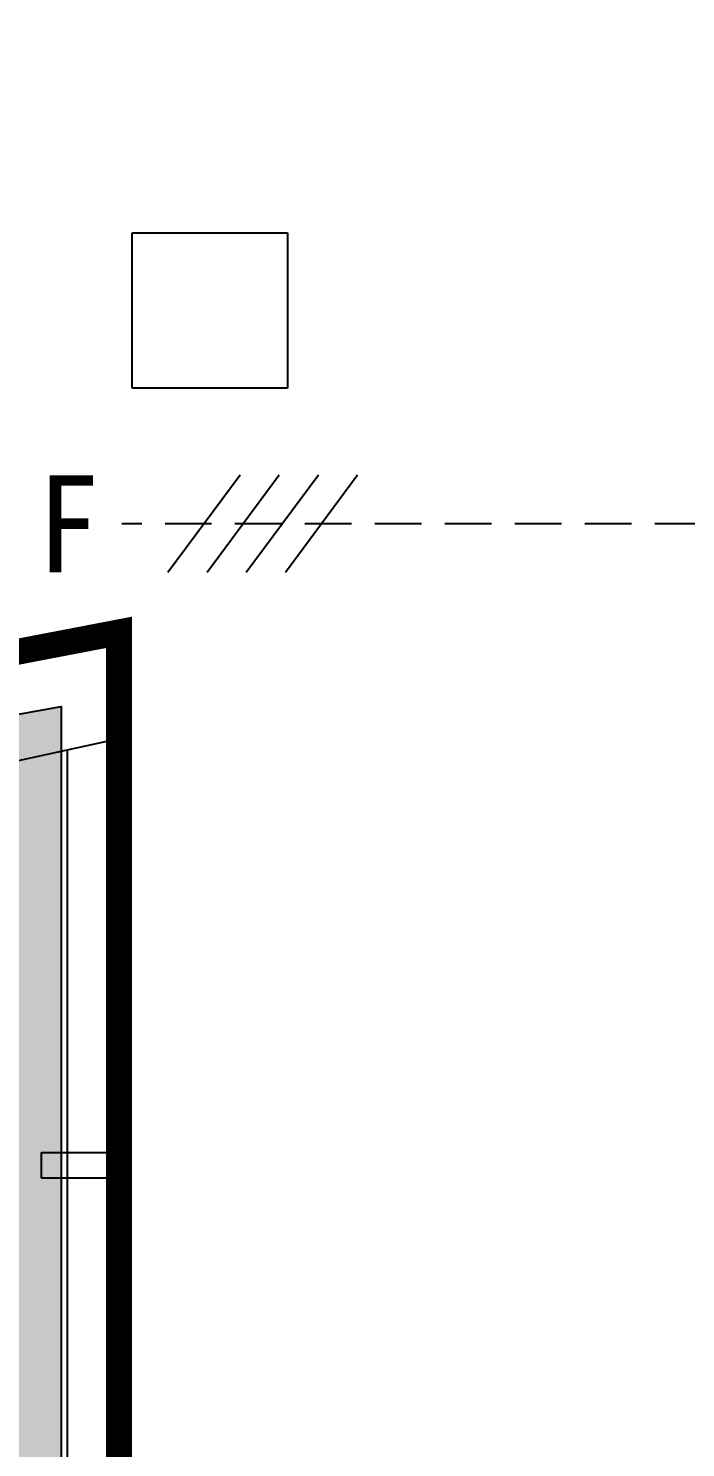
# Model space of a CAD drawing. Header units: millimetres. Extents: x 1710 to 94914, y 1329 to 63037.
# Drawn here: x 59281 to 61818, y 24604 to 30083 of the extents above; entities that cross this region are included whole.
import ezdxf
from ezdxf.enums import TextEntityAlignment as Align

# ---------------------------------------------------------------- set-up
doc = ezdxf.new("R2010")
doc.units = ezdxf.units.MM
doc.header["$LTSCALE"] = 120
doc.linetypes.add('HIDDENX2', pattern=[0.75, 0.5, -0.25])
for name, color, linetype in [('6구역', 51, 'Continuous'), ('ARCH', 9, 'Continuous'), ('fire', 2, 'Continuous'), ('fire-l', 4, 'Continuous'), ('공사제외', 5, 'Continuous')]:
    doc.layers.add(name, color=color, linetype=linetype)
doc.styles.add('돋움', font='')
doc.styles.get('돋움').set_extended_font_data('DotumChe')

# ---------------------------------------------------------------- blocks, each defined once
blk = doc.blocks.new('01')
at = {"layer": 'fire'}
for p, q in [((-0.079, 1.25), (-1.937, -1.25)), ((0.929, 1.25), (-0.929, -1.25)), ((1.937, 1.25), (0.079, -1.25)), ((2.944, 1.25), (1.087, -1.25))]:
    blk.add_line(p, q, dxfattribs=at)

msp = doc.modelspace()

# ---------------------------------------------------------------- hatches: boundary and pattern name
at = {"layer": '공사제외', "linetype": 'Continuous'}
msp.add_hatch(color=253, dxfattribs=at).paths.add_polyline_path([(62181.3, 21344.2), (59407.3, 21344.2), (59407.3, 27466.1), (57559.8, 27132.4), (57559.9, 8802), (62181.3, 8802)])

# ---------------------------------------------------------------- linework, layer by layer
at = {"layer": '6구역', "linetype": 'Continuous', "const_width": 100, "elevation": 0}
msp.add_lwpolyline([(50928.6, 27153), (53956.4, 27051.3), (56193.4, 27186.9), (57667.4, 27375.3), (59631.3, 27751.8), (59631.3, 21444.2), (62781.3, 21444.2), (62781.3, 24501.6), (66881.3, 24501.6), (66881.3, 29294.2), (71831.3, 29294.2), (71831.3, 31794.2), (66581.3, 31794.2), (66581.3, 39394.2), (62781.3, 39394.2), (62781.3, 44444), (60281.3, 44444), (60281.3, 31994.2), (50381.3, 31994.2)], dxfattribs=at)
at = {"layer": 'ARCH', "color": 9}
for p, q in [((59681.3, 29294.2, 0), (60281.3, 29294.2, 0)), ((59681.3, 28694.2, 0), (59681.3, 29294.2, 0)), ((59681.3, 29294.2, 0), (60281.3, 29294.2, 0)), ((59681.3, 28694.2, 0), (59681.3, 29294.2, 0)), ((60281.3, 29294.2, 0), (60281.3, 28694.2, 0)), ((60281.3, 29294.2, 0), (60281.3, 28694.2, 0)), ((60281.3, 28694.2, 0), (59681.3, 28694.2, 0)), ((60281.3, 28694.2, 0), (59681.3, 28694.2, 0)), ((59631.3, 27751.8, 0), (59231.3, 27663.3, 0)), ((59631.3, 27341.6, 0), (59631.3, 27751.8, 0)), ((59231.3, 27254.4, 0), (59631.3, 27341.6, 0)), ((59631.3, 27341.6, 0), (59631.3, 6503.9, 0)), ((59631.3, 27341.6, 0), (59631.3, 6503.9, 0)), ((59407.3, 27292.8, 0), (59407.3, 6503.9, 0)), ((59407.3, 27292.8, 0), (59407.3, 6503.9, 0)), ((59431.3, 27298, 0), (59431.3, 6503.9, 0)), ((59431.3, 27298, 0), (59431.3, 6503.9, 0)), ((59331.3, 25644.1, 0), (59331.3, 25744.1, 0)), ((59331.3, 25744.1, 0), (59631.3, 25744.1, 0)), ((59631.3, 25744.1, 0), (59631.3, 25644.1, 0)), ((59631.3, 25644.1, 0), (59331.3, 25644.1, 0))]:
    msp.add_line(p, q, dxfattribs=at)
at = {"layer": 'fire-l', "linetype": 'HIDDENX2', "ltscale": 3}
msp.add_line((64578.7, 28170.9, 0), (59641.9, 28170.9, 0), dxfattribs=at)
at = {"layer": '공사제외', "linetype": 'Continuous', "elevation": 0}
msp.add_lwpolyline([(59407.3, 21344.2), (62181.3, 21344.2), (62181.3, 8802), (57559.9, 8802), (57559.8, 27132.4), (59407.3, 27466.1), (59407.3, 21344.2)], dxfattribs=at)

# ---------------------------------------------------------------- block references
at = {"layer": 'fire-l', "linetype": 'HIDDENX2', "ltscale": 2, "xscale": 150, "yscale": 150, "zscale": 150}
msp.add_blockref('01', (60110.5, 28170.9, 0), dxfattribs=at)

# ---------------------------------------------------------------- texts
at = {"layer": 'fire', "linetype": 'HIDDENX2', "ltscale": 2, "style": '돋움'}
msp.add_text('F', height=375, dxfattribs=at).set_placement((59435.5, 28170.9, 0), align=Align.MIDDLE)

doc.saveas('drawing.dxf')
